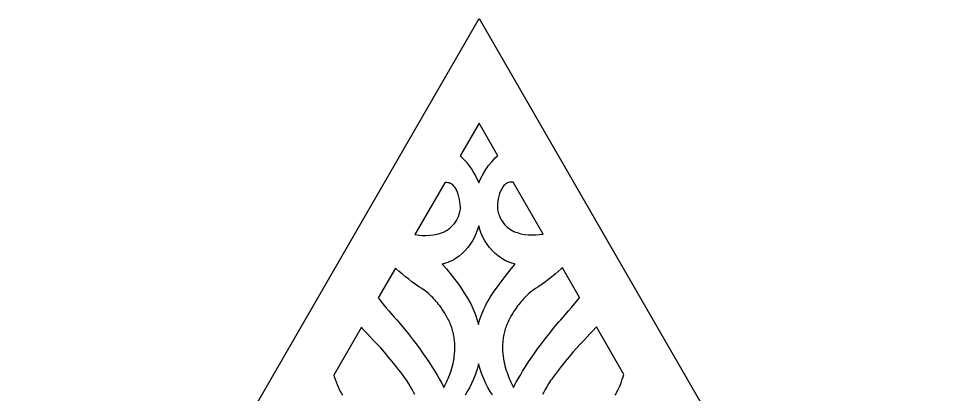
# Model space of a CAD drawing. Extents: x -70 to 70, y -120 to 124.
# Drawn here: x -70.4 to 70.4, y 66.4 to 123.9 of the extents above; entities that cross this region are included whole.
import ezdxf

# ---------------------------------------------------------------- set-up
doc = ezdxf.new("R2010")
doc.units = 0
doc.header["$MEASUREMENT"] = 0
doc.layers.add('LAYER_1', color=18, linetype='CONTINUOUS')

msp = doc.modelspace()

# ---------------------------------------------------------------- linework, layer by layer
at = {"layer": 'LAYER_1'}
for points in [[(-70.39, 1.95), (0, 123.87), (70.39, 1.95)], [(-9.8, 66.4), (-9.99, 66.78), (-10.2, 67.18), (-10.45, 67.61), (-10.72, 68.06), (-11.04, 68.54), (-11.2, 68.78), (-11.38, 69.03), (-11.7, 69.47), (-12.02, 69.89), (-12.33, 70.3), (-12.64, 70.7), (-13.26, 71.47), (-13.86, 72.19), (-14.45, 72.88), (-15.02, 73.52), (-15.57, 74.12), (-16.1, 74.69), (-17.08, 75.73), (-17.53, 76.21), (-17.94, 76.66), (-17.98, 76.7), (-22.21, 69.38), (-22.13, 69.13), (-21.99, 68.74), (-21.84, 68.35), (-21.69, 67.96), (-21.53, 67.58), (-21.36, 67.2), (-21.18, 66.84), (-21.08, 66.66), (-20.98, 66.49), (-20.88, 66.33)], [(20.79, 66.33), (20.9, 66.49), (21, 66.66), (21.09, 66.84), (21.28, 67.2), (21.45, 67.58), (21.61, 67.96), (21.76, 68.35), (21.9, 68.74), (22.04, 69.13), (22.16, 69.47), (17.95, 76.76), (17.86, 76.66), (17.44, 76.21), (16.99, 75.73), (16.01, 74.69), (15.48, 74.12), (14.93, 73.52), (14.36, 72.88), (13.78, 72.19), (13.17, 71.47), (12.56, 70.7), (12.25, 70.3), (11.93, 69.89), (11.62, 69.47), (11.3, 69.03), (11.12, 68.78), (10.95, 68.54), (10.64, 68.06), (10.36, 67.61), (10.12, 67.18), (9.9, 66.78), (9.72, 66.4)], [(2.04, 66.35), (1.71, 66.88), (1.37, 67.47), (1.04, 68.11), (0.73, 68.8), (0.43, 69.53), (0.17, 70.31), (-0.06, 71.11), (-0.28, 70.28), (-0.54, 69.5), (-0.83, 68.77), (-1.14, 68.08), (-1.46, 67.44), (-1.8, 66.86), (-2.12, 66.33)]]:
    msp.add_lwpolyline(points, dxfattribs=at)
for points in [[(-0.32, 99.36), (-0.15, 99), (-0.05, 98.73), (0.06, 99), (0.23, 99.37), (0.48, 99.83), (0.73, 100.27), (1.06, 100.81), (1.47, 101.39), (1.94, 101.98), (2.2, 102.27), (2.48, 102.55), (2.77, 102.82), (2.86, 102.89), (0, 107.85), (-2.88, 102.86), (-2.79, 102.78), (-2.5, 102.51), (-2.23, 102.23), (-1.98, 101.94), (-1.52, 101.35), (-1.12, 100.78), (-0.8, 100.25), (-0.56, 99.82)], [(-3.06, 96.62), (-3.17, 97.02), (-3.32, 97.42), (-3.5, 97.79), (-3.6, 97.96), (-3.71, 98.11), (-3.83, 98.26), (-3.96, 98.39), (-4.09, 98.5), (-4.24, 98.59), (-4.39, 98.67), (-4.56, 98.73), (-4.74, 98.77), (-4.93, 98.79), (-5.15, 98.79), (-5.24, 98.77), (-9.82, 90.85), (-9.75, 90.84), (-9.22, 90.77), (-8.67, 90.73), (-8.1, 90.72), (-7.53, 90.74), (-6.96, 90.8), (-6.4, 90.91), (-5.86, 91.07), (-5.6, 91.16), (-5.34, 91.27), (-5.09, 91.4), (-4.85, 91.54), (-4.62, 91.7), (-4.39, 91.87), (-4.18, 92.06), (-3.98, 92.27), (-3.79, 92.5), (-3.61, 92.75), (-3.44, 93.02), (-3.29, 93.31), (-3.15, 93.63), (-3.03, 93.97), (-2.92, 94.34), (-2.84, 94.71), (-2.83, 94.92), (-2.87, 95.47), (-2.91, 95.82), (-2.97, 96.21)], [(5.22, 98.85), (5.12, 98.86), (4.91, 98.86), (4.71, 98.84), (4.53, 98.8), (4.37, 98.74), (4.21, 98.66), (4.07, 98.57), (3.93, 98.46), (3.8, 98.33), (3.69, 98.19), (3.47, 97.86), (3.29, 97.49), (3.15, 97.1), (3.03, 96.69), (2.95, 96.29), (2.84, 95.54), (2.81, 94.99), (2.81, 94.78), (2.89, 94.41), (3, 94.04), (3.12, 93.7), (3.26, 93.39), (3.41, 93.09), (3.58, 92.82), (3.76, 92.57), (3.95, 92.34), (4.15, 92.13), (4.37, 91.94), (4.59, 91.77), (4.82, 91.61), (5.06, 91.47), (5.31, 91.34), (5.57, 91.23), (5.83, 91.14), (6.38, 90.98), (6.94, 90.88), (7.5, 90.81), (8.07, 90.79), (8.64, 90.8), (9.19, 90.84), (9.72, 90.91), (9.79, 90.92)], [(2.47, 87.95), (2.01, 88.4), (1.6, 88.87), (1.23, 89.38), (0.9, 89.91), (0.61, 90.47), (0.35, 91.03), (0.12, 91.62), (-0.05, 92.16), (-0.23, 91.62), (-0.45, 91.04), (-0.71, 90.47), (-1, 89.91), (-1.33, 89.38), (-1.7, 88.87), (-2.11, 88.4), (-2.56, 87.95), (-3.05, 87.54), (-3.58, 87.18), (-3.86, 87.01), (-4.16, 86.86), (-4.46, 86.72), (-4.78, 86.59), (-5.1, 86.48), (-5.44, 86.38), (-5.63, 86.33), (-4.99, 85.6), (-4.05, 84.44), (-3.15, 83.25), (-2.72, 82.64), (-2.3, 82.02), (-1.75, 81.15), (-1.27, 80.28), (-0.87, 79.43), (-0.53, 78.58), (-0.26, 77.76), (-0.09, 77.1), (0.09, 77.78), (0.37, 78.61), (0.72, 79.45), (0.93, 79.87), (1.15, 80.3), (1.38, 80.73), (1.64, 81.16), (1.92, 81.6), (2.22, 82.03), (3.09, 83.24), (3.98, 84.43), (4.91, 85.6), (5.55, 86.33), (5.35, 86.38), (5.02, 86.48), (4.69, 86.59), (4.37, 86.72), (4.07, 86.86), (3.49, 87.18), (2.96, 87.54)], [(-8.03, 71.93), (-7.57, 71.25), (-7.15, 70.59), (-6.76, 69.97), (-6.4, 69.39), (-6.08, 68.83), (-5.79, 68.31), (-5.52, 67.82), (-5.35, 67.49), (-5.2, 67.79), (-4.96, 68.29), (-4.84, 68.56), (-4.72, 68.85), (-4.6, 69.14), (-4.48, 69.45), (-4.37, 69.77), (-4.26, 70.1), (-4.15, 70.44), (-4.06, 70.79), (-3.97, 71.14), (-3.89, 71.51), (-3.82, 71.89), (-3.77, 72.27), (-3.72, 72.66), (-3.69, 73.06), (-3.68, 73.46), (-3.68, 73.88), (-3.69, 74.08), (-3.7, 74.29), (-3.72, 74.5), (-3.74, 74.71), (-3.77, 74.92), (-3.8, 75.13), (-3.83, 75.35), (-3.88, 75.56), (-3.92, 75.78), (-3.98, 75.99), (-4.04, 76.21), (-4.1, 76.43), (-4.17, 76.65), (-4.25, 76.87), (-4.34, 77.09), (-4.43, 77.31), (-4.53, 77.53), (-4.63, 77.75), (-4.74, 77.97), (-4.86, 78.19), (-5.05, 78.52), (-5.23, 78.83), (-5.42, 79.13), (-5.61, 79.42), (-5.8, 79.69), (-5.99, 79.94), (-6.17, 80.19), (-6.36, 80.42), (-6.54, 80.64), (-6.72, 80.84), (-6.9, 81.04), (-7.07, 81.22), (-7.24, 81.39), (-7.41, 81.55), (-7.73, 81.84), (-8.02, 82.08), (-8.29, 82.29), (-8.54, 82.46), (-8.75, 82.6), (-9.07, 82.8), (-9.25, 82.9), (-9.75, 83.28), (-10.25, 83.65), (-10.74, 84.02), (-11.23, 84.41), (-11.71, 84.8), (-12.19, 85.2), (-12.66, 85.6), (-12.78, 85.71), (-15.41, 81.17), (-15.18, 80.88), (-14.94, 80.57), (-14.7, 80.27), (-14.23, 79.7), (-13.78, 79.18), (-12.95, 78.25), (-12.58, 77.84), (-12.26, 77.47), (-11.54, 76.6), (-10.85, 75.75), (-10.21, 74.93), (-9.61, 74.14), (-9.05, 73.38), (-8.52, 72.64)], [(4.09, 76.65), (4.02, 76.43), (3.95, 76.21), (3.89, 75.99), (3.84, 75.78), (3.79, 75.56), (3.75, 75.35), (3.71, 75.13), (3.68, 74.92), (3.65, 74.71), (3.63, 74.5), (3.62, 74.29), (3.6, 74.08), (3.6, 73.88), (3.59, 73.46), (3.61, 73.06), (3.64, 72.66), (3.68, 72.27), (3.74, 71.89), (3.81, 71.51), (3.88, 71.14), (3.97, 70.79), (4.07, 70.44), (4.17, 70.1), (4.28, 69.77), (4.4, 69.45), (4.51, 69.14), (4.63, 68.85), (4.76, 68.56), (4.88, 68.29), (5.11, 67.79), (5.27, 67.49), (5.44, 67.82), (5.7, 68.31), (5.99, 68.83), (6.32, 69.39), (6.67, 69.97), (7.06, 70.59), (7.48, 71.25), (7.94, 71.93), (8.43, 72.64), (8.96, 73.38), (9.53, 74.14), (10.13, 74.93), (10.77, 75.75), (11.45, 76.6), (12.17, 77.47), (12.5, 77.84), (12.86, 78.25), (13.69, 79.18), (14.14, 79.7), (14.61, 80.27), (14.86, 80.57), (15.1, 80.88), (15.34, 81.2), (15.37, 81.24), (12.75, 85.76), (12.57, 85.6), (12.1, 85.2), (11.62, 84.8), (11.14, 84.41), (10.65, 84.02), (10.16, 83.65), (9.67, 83.28), (9.16, 82.9), (8.99, 82.8), (8.66, 82.6), (8.45, 82.46), (8.21, 82.29), (7.94, 82.08), (7.64, 81.84), (7.32, 81.55), (7.16, 81.39), (6.98, 81.22), (6.81, 81.04), (6.63, 80.84), (6.45, 80.64), (6.27, 80.42), (6.09, 80.19), (5.9, 79.94), (5.71, 79.69), (5.53, 79.42), (5.34, 79.13), (5.15, 78.83), (4.96, 78.52), (4.78, 78.19), (4.66, 77.97), (4.54, 77.75), (4.44, 77.53), (4.34, 77.31), (4.25, 77.09), (4.17, 76.87)]]:
    msp.add_lwpolyline(points, close=True, dxfattribs=at)

doc.saveas('drawing.dxf')
